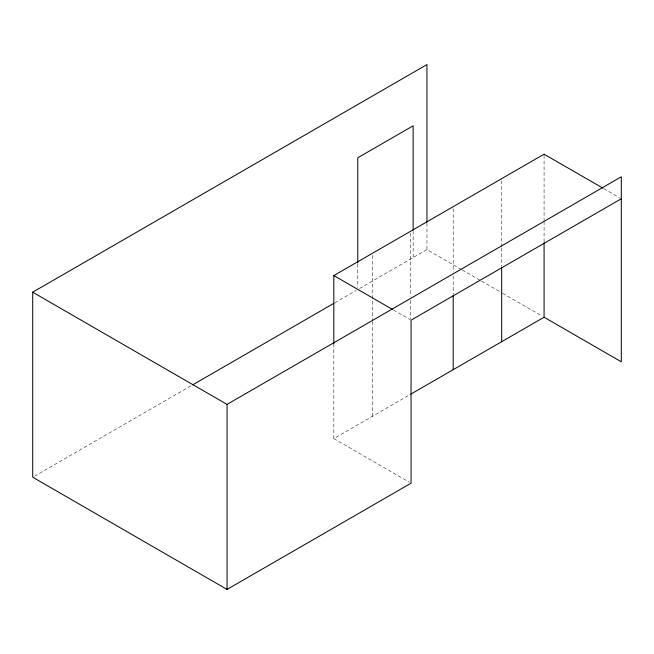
<?xml version="1.0" encoding="UTF-8"?>
<svg xmlns="http://www.w3.org/2000/svg" width="654" height="654" viewBox="0 0 654 654"><rect width="100%" height="100%" fill="white"/><g stroke="black" fill="none" stroke-linecap="round" stroke-linejoin="round"><path stroke-width="0.49" stroke-dasharray="3.27 2.45" d="M34.466 476.202L191.704 385.419M334.807 302.802L356.005 290.564M359.528 288.528L426.956 249.599L461.299 269.423M333.826 343.841L333.826 438.605L409.837 394.714M603.748 188.63L619.542 197.753M462.182 269.93L480.674 280.607M481.557 281.122L501.806 292.812M502.689 293.319L542.313 316.201M393.495 310.021L410.172 319.642M333.826 438.605L409.29 482.178M544.079 155.202L544.079 220.414M544.079 221.428L544.079 241.808M501.667 180.7L501.667 246.934M501.667 247.956L501.667 266.292M453.197 208.683L453.197 271.86M453.197 275.939L453.197 294.275M426.956 223.169L426.956 249.599M413.148 231.017L413.148 257.57M410.712 233.216L410.712 296.385M410.712 300.464L410.712 318.809M372.265 255.412L372.265 320.623M372.265 321.645L372.265 416.41M357.771 264.003L357.771 287.498"/><path stroke-width="0.98" d="M621.3 198.767L411.047 320.149L411.047 483.192L227.044 589.426L32.7 477.224L32.7 292.199L426.956 64.574L426.956 222.147M333.826 343.841L333.826 275.571L544.079 154.18L602.874 188.123M192.587 384.912L333.924 303.309M32.7 292.199L227.044 404.401L621.3 176.776L621.3 361.801L544.079 317.215L410.712 394.207M333.826 275.571L392.621 309.514M544.079 242.83L544.079 317.215M501.667 267.314L501.667 341.699M453.197 295.297L453.197 369.682M413.148 229.995L413.148 125.805L357.771 157.778L357.771 262.982M227.044 404.401L227.044 589.426"/></g></svg>
